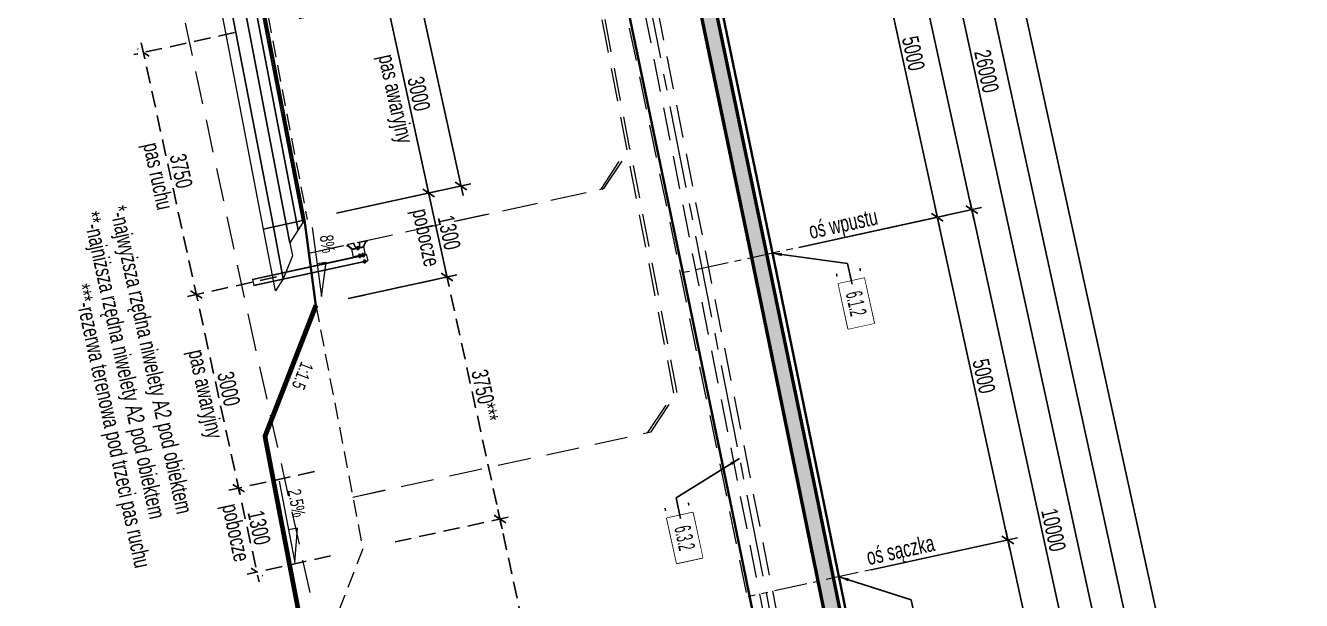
# Model space of a CAD drawing. Header units: metres. Extents: x 8416582 to 8417409, y 5771873 to 5772737.
# Drawn here: x 8416822.22 to 8416841.53, y 5772238.62 to 5772247.33 of the extents above; entities that cross this region are included whole.
import ezdxf
from ezdxf.enums import TextEntityAlignment as Align

# ---------------------------------------------------------------- set-up
doc = ezdxf.new("R2010")
doc.units = ezdxf.units.M
doc.set_wipeout_variables(frame=1)
doc.header["$PDSIZE"] = 0.05
for name, pattern in [('CENTER', [2, 1.25, -0.25, 0.25, -0.25]), ('DASHED', [0.75, 0.5, -0.25]), ('HIDDEN', [0.375, 0.25, -0.125])]:
    doc.linetypes.add(name, pattern=pattern)
for name, color, linetype in [('00RysOpi-T', 2, 'Continuous'), ('AII_M_opisy do legendy', 2, 'Continuous'), ('AII_opis', 1, 'Continuous')]:
    doc.layers.add(name, color=color, linetype=linetype)
for name, color, linetype, lineweight in [('AII_D_przekrój_wyposażenie', 8, 'Continuous', 5), ('AII_M_konstrukcja 0.35', 2, 'Continuous', 35), ('AII_M_konstrukcja 0.50', 3, 'Continuous', 50), ('AII_M_kreskowanie', 8, 'Continuous', 0), ('AII_M_linie przerywane', 9, 'DASHED', 18), ('AII_M_nawierzchnia', 9, 'Continuous', 18), ('AII_M_niweleta', 2, 'Continuous', 35), ('AII_M_odwodnienie', 8, 'Continuous', 9), ('AII_M_opisy', 1, 'Continuous', 25), ('AII_M_opisy spadki', 9, 'Continuous', 18), ('AII_M_opisy wymiary', 1, 'Continuous', 25), ('AII_M_skrajnia', 9, 'DASHED', 18), ('AII_M_teren istniejacy', 94, 'DASHED', 18), ('AII_M_teren projektowany', 4, 'Continuous', 70)]:
    doc.layers.add(name, color=color, linetype=linetype, lineweight=lineweight)
doc.layers.add('AII_M_pomoc', color=30, linetype='Continuous', plot=False)
doc.styles.add('AII_norm.', font='CDMSIMPL.shx', dxfattribs={"width": 0.7, "bigfont": 'CDMBIGPL.shx'})
doc.styles.add('CDMSTYLE', font='CDMSIMPL.shx', dxfattribs={"width": 0.7, "bigfont": 'CDMBIGPL.shx'})
doc.dimstyles.new('CDM-ME100MM', dxfattribs={"dimscale": 0.1, "dimtxt": 2.5, "dimasz": 1.5, "dimexe": 1.5, "dimexo": 5, "dimgap": 0.5, "dimtad": 1, "dimdec": 0, "dimlfac": 1000, "dimrnd": 1, "dimzin": 9, "dimtxsty": 'CDMSTYLE', "dimblk": 'OBLIQUE', "dimcen": 2.5, "dimdle": 1.5, "dimclrd": 9, "dimclre": 9, "dimclrt": 1, "dimadec": 1, "dimazin": 2, "dimtfac": 1, "dimtdec": 0, "dimtix": 1, "dimtmove": 2, "dimatfit": 3, "dimfxl": 1, "dimtvp": 1, "dimtolj": 1, "dimtzin": 0, "dimlwd": 25, "dimlwe": 25, "dimarcsym": 0})
doc.dimstyles.new('CDM-ME100MM$7', dxfattribs={"dimscale": 0.1, "dimtxt": 2.5, "dimasz": 1.5, "dimexe": 1.5, "dimexo": 5, "dimgap": 0.5, "dimtad": 1, "dimdec": 0, "dimlfac": 1000, "dimrnd": 1, "dimzin": 9, "dimtxsty": 'CDMSTYLE', "dimblk": 'OBLIQUE', "dimcen": 2.5, "dimdle": 1.5, "dimclrd": 9, "dimclre": 9, "dimclrt": 1, "dimadec": 1, "dimazin": 2, "dimtfac": 1, "dimtdec": 0, "dimtix": 1, "dimtmove": 2, "dimatfit": 3, "dimfxl": 1, "dimtvp": 1, "dimtolj": 1, "dimtzin": 0, "dimlwd": 25, "dimlwe": 25, "dimarcsym": 0})

# ---------------------------------------------------------------- blocks, each defined once
blk = doc.blocks.new('_OBLIQUE')
at = {"color": 0, "linetype": 'ByBlock'}
blk.add_line((-0.5, -0.5), (0.5, 0.5), dxfattribs=at)
blk = doc.blocks.new('*D28')
at = {"layer": 'AII_M_opisy wymiary', "color": 9, "lineweight": 25, "transparency": 16777216}
for p, q in [((8416826.36, 5772247.434), (8416827.827, 5772247.755)), ((8416827.649, 5772247.869), (8416828.353, 5772244.645)), ((8416826.927, 5772244.487), (8416828.467, 5772244.824))]:
    blk.add_line(p, q, dxfattribs=at)
at = {"layer": 'Defpoints', "color": 0, "lineweight": 25, "transparency": 16777216}
for p in [(8416825.872, 5772247.328), (8416828.321, 5772244.792), (8416826.439, 5772244.38)]:
    blk.add_point(p, dxfattribs=at)
at = {"layer": 'AII_M_opisy wymiary', "color": 9, "lineweight": 25, "transparency": 16777216, "xscale": 0.15, "yscale": 0.15, "zscale": 0.15}
for p, rotation in [((8416827.681, 5772247.723), 102.320078944778), ((8416828.321, 5772244.792), 282.320078944778)]:
    blk.add_blockref('_OBLIQUE', p, dxfattribs=dict(at, rotation=rotation))
at = {"layer": 'AII_M_opisy wymiary', "color": 1, "transparency": 16777216, "char_height": 0.25, "attachment_point": 5, "rotation": 282.3201, "style": 'CDMSTYLE'}
for s, insert in [('\\A1;pas awaryjny', (8416827.789, 5772246.211)), ('\\A1;3000', (8416828.172, 5772246.294))]:
    blk.add_mtext(s, dxfattribs=dict(at, insert=insert))
blk = doc.blocks.new('*D29')
at = {"layer": 'AII_M_opisy wymiary', "color": 9, "lineweight": 25, "transparency": 16777216}
for p, q in [((8416826.927, 5772244.487), (8416828.467, 5772244.824)), ((8416828.289, 5772244.938), (8416828.63, 5772243.375)), ((8416827.103, 5772243.195), (8416828.745, 5772243.553))]:
    blk.add_line(p, q, dxfattribs=at)
at = {"layer": 'Defpoints', "color": 0, "lineweight": 25, "transparency": 16777216}
for p in [(8416826.439, 5772244.38), (8416828.598, 5772243.521), (8416826.615, 5772243.088)]:
    blk.add_point(p, dxfattribs=at)
at = {"layer": 'AII_M_opisy wymiary', "color": 9, "lineweight": 25, "transparency": 16777216, "xscale": 0.15, "yscale": 0.15, "zscale": 0.15}
for p, rotation in [((8416828.321, 5772244.792), 102.320078944778), ((8416828.598, 5772243.521), 282.320078944778)]:
    blk.add_blockref('_OBLIQUE', p, dxfattribs=dict(at, rotation=rotation))
at = {"layer": 'AII_M_opisy wymiary', "color": 1, "transparency": 16777216, "char_height": 0.25, "attachment_point": 5, "rotation": 282.3201, "style": 'CDMSTYLE'}
for s, insert in [('\\A1;pobocze', (8416828.248, 5772244.11)), ('\\A1;1300', (8416828.63, 5772244.194))]:
    blk.add_mtext(s, dxfattribs=dict(at, insert=insert))
blk = doc.blocks.new('*D30')
at = {"layer": 'AII_M_opisy wymiary', "color": 9, "lineweight": 25, "transparency": 16777216}
for p, q in [((8416826.537, 5772255.303), (8416828.841, 5772244.752)), ((8416824.943, 5772254.801), (8416826.715, 5772255.188)), ((8416826.927, 5772244.487), (8416828.956, 5772244.93))]:
    blk.add_line(p, q, dxfattribs=at)
at = {"layer": 'Defpoints', "color": 0, "lineweight": 25, "transparency": 16777216}
for p in [(8416824.455, 5772254.695), (8416828.809, 5772244.898), (8416826.439, 5772244.38)]:
    blk.add_point(p, dxfattribs=at)
at = {"layer": 'AII_M_opisy wymiary', "color": 9, "lineweight": 25, "transparency": 16777216, "xscale": 0.15, "yscale": 0.15, "zscale": 0.15}
for p, rotation in [((8416826.569, 5772255.156), 102.320078944778), ((8416828.809, 5772244.898), 282.320078944778)]:
    blk.add_blockref('_OBLIQUE', p, dxfattribs=dict(at, rotation=rotation))
at = {"layer": 'AII_M_opisy wymiary', "color": 1, "transparency": 16777216, "insert": (8416827.86, 5772250.065), "char_height": 0.25, "attachment_point": 5, "rotation": 282.3201, "style": 'CDMSTYLE'}
blk.add_mtext('\\A1;10500', dxfattribs=at)
blk = doc.blocks.new('*D58')
at = {"layer": 'AII_M_opisy wymiary', "color": 253, "linetype": 'HIDDEN', "lineweight": 25, "transparency": 16777216}
for p, q in [((8416825.383, 5772247.221), (8416823.857, 5772246.887)), ((8416823.971, 5772247.066), (8416824.836, 5772243.109)), ((8416826.016, 5772243.521), (8416824.657, 5772243.224))]:
    blk.add_line(p, q, dxfattribs=at)
at = {"layer": 'Defpoints', "color": 0, "linetype": 'HIDDEN', "lineweight": 25, "transparency": 16777216}
for p in [(8416825.872, 5772247.327), (8416826.505, 5772243.628), (8416824.804, 5772243.256)]:
    blk.add_point(p, dxfattribs=at)
at = {"layer": 'AII_M_opisy wymiary', "color": 253, "linetype": 'HIDDEN', "lineweight": 25, "transparency": 16777216, "xscale": 0.15, "yscale": 0.15, "zscale": 0.15}
for p, rotation in [((8416824.003, 5772246.919), 102.3200788291283), ((8416824.804, 5772243.256), 282.3200788291284)]:
    blk.add_blockref('_OBLIQUE', p, dxfattribs=dict(at, rotation=rotation))
at = {"layer": 'AII_M_opisy wymiary', "color": 253, "linetype": 'HIDDEN', "transparency": 16777216, "char_height": 0.25, "attachment_point": 5, "rotation": 282.3201, "style": 'CDMSTYLE'}
for s, insert in [('\\A1;pas ruchu', (8416824.192, 5772245.041)), ('\\A1;3750', (8416824.574, 5772245.125))]:
    blk.add_mtext(s, dxfattribs=dict(at, insert=insert))
blk = doc.blocks.new('*D59')
at = {"layer": 'AII_M_opisy wymiary', "color": 253, "linetype": 'HIDDEN', "lineweight": 25, "transparency": 16777216}
for p, q in [((8416826.016, 5772243.521), (8416824.657, 5772243.224)), ((8416824.772, 5772243.403), (8416825.476, 5772240.178)), ((8416826.592, 5772240.576), (8416825.297, 5772240.293))]:
    blk.add_line(p, q, dxfattribs=at)
at = {"layer": 'Defpoints', "color": 0, "linetype": 'HIDDEN', "lineweight": 25, "transparency": 16777216}
for p in [(8416826.505, 5772243.628), (8416827.08, 5772240.682), (8416825.444, 5772240.325)]:
    blk.add_point(p, dxfattribs=at)
at = {"layer": 'AII_M_opisy wymiary', "color": 253, "linetype": 'HIDDEN', "lineweight": 25, "transparency": 16777216, "xscale": 0.15, "yscale": 0.15, "zscale": 0.15}
for p, rotation in [((8416824.804, 5772243.256), 102.3200788291283), ((8416825.444, 5772240.325), 282.3200788291284)]:
    blk.add_blockref('_OBLIQUE', p, dxfattribs=dict(at, rotation=rotation))
at = {"layer": 'AII_M_opisy wymiary', "color": 253, "linetype": 'HIDDEN', "transparency": 16777216, "char_height": 0.25, "attachment_point": 5, "rotation": 282.3201, "style": 'CDMSTYLE'}
for s, insert in [('\\A1;pas awaryjny', (8416824.912, 5772241.744)), ('\\A1;3000', (8416825.295, 5772241.828))]:
    blk.add_mtext(s, dxfattribs=dict(at, insert=insert))
blk = doc.blocks.new('*D60')
at = {"layer": 'AII_M_opisy wymiary', "color": 253, "linetype": 'HIDDEN', "lineweight": 25, "transparency": 16777216}
for p, q in [((8416826.592, 5772240.576), (8416825.297, 5772240.293)), ((8416825.412, 5772240.471), (8416825.753, 5772238.908)), ((8416826.835, 5772239.298), (8416825.575, 5772239.023))]:
    blk.add_line(p, q, dxfattribs=at)
at = {"layer": 'Defpoints', "color": 0, "linetype": 'HIDDEN', "lineweight": 25, "transparency": 16777216}
for p in [(8416827.08, 5772240.682), (8416827.323, 5772239.405), (8416825.721, 5772239.055)]:
    blk.add_point(p, dxfattribs=at)
at = {"layer": 'AII_M_opisy wymiary', "color": 253, "linetype": 'HIDDEN', "lineweight": 25, "transparency": 16777216, "xscale": 0.15, "yscale": 0.15, "zscale": 0.15}
for p, rotation in [((8416825.444, 5772240.325), 102.3200788291283), ((8416825.721, 5772239.055), 282.3200788291284)]:
    blk.add_blockref('_OBLIQUE', p, dxfattribs=dict(at, rotation=rotation))
at = {"layer": 'AII_M_opisy wymiary', "color": 253, "linetype": 'HIDDEN', "transparency": 16777216, "char_height": 0.25, "attachment_point": 5, "rotation": 282.3201, "style": 'CDMSTYLE'}
for s, insert in [('\\A1;pobocze', (8416825.371, 5772239.644)), ('\\A1;1300', (8416825.753, 5772239.727))]:
    blk.add_mtext(s, dxfattribs=dict(at, insert=insert))
blk = doc.blocks.new('*D61')
at = {"layer": 'AII_M_opisy wymiary', "color": 253, "linetype": 'HIDDEN', "lineweight": 25, "transparency": 16777216}
for p, q in [((8416829.43, 5772239.711), (8416828.566, 5772243.668)), ((8416827.103, 5772243.195), (8416828.745, 5772243.553)), ((8416827.812, 5772239.511), (8416829.545, 5772239.89))]:
    blk.add_line(p, q, dxfattribs=at)
at = {"layer": 'Defpoints', "color": 0, "linetype": 'HIDDEN', "lineweight": 25, "transparency": 16777216}
for p in [(8416828.598, 5772243.521), (8416826.615, 5772243.088), (8416827.323, 5772239.405)]:
    blk.add_point(p, dxfattribs=at)
at = {"layer": 'AII_M_opisy wymiary', "color": 253, "linetype": 'HIDDEN', "lineweight": 25, "transparency": 16777216, "xscale": 0.15, "yscale": 0.15, "zscale": 0.15}
for p, rotation in [((8416828.598, 5772243.521), 102.320078944778), ((8416829.398, 5772239.858), 282.320078944778)]:
    blk.add_blockref('_OBLIQUE', p, dxfattribs=dict(at, rotation=rotation))
at = {"layer": 'AII_M_opisy wymiary', "color": 253, "linetype": 'HIDDEN', "transparency": 16777216, "insert": (8416829.169, 5772241.727), "char_height": 0.25, "attachment_point": 5, "rotation": 282.3201, "style": 'CDMSTYLE'}
blk.add_mtext('\\A1;3750***', dxfattribs=at)
blk = doc.blocks.new('OpiNum01')
at = {"layer": 'AII_M_opisy do legendy', "color": 0, "linetype": 'Continuous'}
blk.add_lwpolyline([(-3.5, -2), (3.5, -2), (3.5, 2), (-3.5, 2)], close=True, dxfattribs=at)
at = {"color": 9, "linetype": 'Continuous', "lineweight": 25, "style": 'CDMSTYLE', "width": 0.7, "flags": 1}
for tag, p in [('NAZWAPOL', (-4.1, -6.8)), ('NAZWAANG', (-4.1, -10.48)), ('SPECYF', (-4.1, -14.15)), ('ID', (-4.1, -17.82)), ('BAZA', (-4.1, -21.5)), ('RYSUNEK', (-4.1, -25.17))]:
    blk.add_attdef(tag, p, '', height=2, dxfattribs=at)
at = {"layer": 'AII_M_opisy do legendy', "linetype": 'Continuous', "lineweight": -2, "style": 'CDMSTYLE', "width": 0.5}
blk.add_attdef('NR', text='', height=2.5, dxfattribs=at).set_placement((0, 0), align=Align.MIDDLE)
at = {"color": 0, "linetype": 'Continuous'}
blk.add_wipeout([(-3.5, -2), (3.5, -2), (3.5, 2), (-3.5, 2)], dxfattribs=at).dxf.layer = 'AII_M_opisy do legendy'
blk = doc.blocks.new('OpiTxt01')
at = {"color": 0, "linetype": 'Continuous', "lineweight": 20, "style": 'CDMSTYLE', "width": 0.7}
blk.add_attdef('TEKST_GORNY', (1, 0.89), '', height=2, dxfattribs=at)
at = {"color": 0, "linetype": 'Continuous', "lineweight": -2, "style": 'CDMSTYLE', "width": 0.7}
blk.add_attdef('TEKST_DOLNY', (1.05, -2.73), '', height=2, dxfattribs=at)
blk = doc.blocks.new('*U24')
at = {"layer": 'AII_D_przekrój_wyposażenie'}
for p, q in [((-0.152, 0.789), (-0.152, 0.825)), ((-0.14, 0.815), (-0.152, 0.815)), ((-0.14, 0.799), (-0.152, 0.799)), ((-0.144, 0.839), (-0.14, 0.837)), ((-0.144, 0.775), (-0.14, 0.777)), ((-0.142, 0.815), (-0.142, 0.799)), ((-0.14, -0.908), (-0.14, 0.857)), ((-0.04, 0.857), (-0.14, 0.857)), ((-0.04, 0.857), (-0.14, 0.857)), ((-0.14, 0.819), (-0.14, 0.795)), ((-0.124, 0.819), (-0.14, 0.819)), ((-0.124, 0.813), (-0.14, 0.813)), ((-0.124, 0.801), (-0.14, 0.801)), ((-0.124, 0.795), (-0.14, 0.795)), ((-0.134, -0.908), (-0.134, 0.857)), ((-0.124, 0.819), (-0.124, 0.795)), ((-0.118, 0.815), (-0.124, 0.815)), ((-0.118, 0.799), (-0.124, 0.799)), ((-0.118, 0.815), (-0.118, 0.799)), ((-0.072, 0.813), (-0.072, 0.801)), ((-0.072, 0.813), (-0.018, 0.813)), ((-0.072, 0.801), (-0.018, 0.801)), ((-0.064, 0.819), (-0.064, 0.795)), ((-0.046, 0.819), (-0.064, 0.819)), ((-0.046, 0.813), (-0.064, 0.813)), ((-0.046, 0.801), (-0.064, 0.801)), ((-0.046, 0.795), (-0.064, 0.795)), ((-0.046, -0.908), (-0.046, 0.857)), ((-0.046, 0.819), (-0.046, 0.795)), ((-0.024, 0.813), (-0.042, 0.813)), ((-0.024, 0.801), (-0.042, 0.801)), ((-0.04, -0.908), (-0.04, 0.857)), ((-0.04, 0.841), (-0.04, 0.661)), ((0.08, 0.841), (-0.04, 0.841)), ((-0.036, 0.841), (-0.036, 0.661)), ((-0.036, 0.819), (-0.036, 0.795)), ((-0.018, 0.819), (-0.036, 0.819)), ((-0.018, 0.795), (-0.036, 0.795)), ((-0.018, 0.819), (-0.018, 0.795)), ((-0.018, 0.813), (-0.018, 0.801)), ((0.076, 0.661), (0.076, 0.841)), ((0.08, 0.661), (0.08, 0.841)), ((0.08, 0.663), (0.08, 0.841)), ((0.084, 0.847), (0.154, 0.899)), ((0.086, 0.843), (0.16, 0.899)), ((0.086, 0.663), (0.086, 0.841)), ((0.086, 0.783), (0.16, 0.799)), ((0.086, 0.751), (0.086, 0.783)), ((0.088, 0.779), (0.164, 0.797)), ((0.088, 0.751), (0.088, 0.779)), ((0.092, 0.773), (0.088, 0.773)), ((0.092, 0.769), (0.092, 0.773)), ((0.142, 0.905), (0.144, 0.907)), ((0.16, 0.897), (0.142, 0.905)), ((0.164, 0.899), (0.144, 0.907)), ((0.16, 0.799), (0.16, 0.897)), ((0.164, 0.797), (0.164, 0.899)), ((-0.072, 0.757), (-0.018, 0.757)), ((-0.072, 0.757), (-0.072, 0.745)), ((-0.072, 0.745), (-0.018, 0.745)), ((-0.064, 0.765), (-0.064, 0.739)), ((-0.046, 0.765), (-0.064, 0.765)), ((-0.046, 0.757), (-0.064, 0.757)), ((-0.046, 0.745), (-0.064, 0.745)), ((-0.046, 0.739), (-0.064, 0.739)), ((-0.046, 0.765), (-0.046, 0.739)), ((-0.024, 0.757), (-0.042, 0.757)), ((-0.024, 0.745), (-0.042, 0.745)), ((-0.04, 0.661), (0.08, 0.661)), ((-0.036, 0.765), (-0.036, 0.739)), ((-0.018, 0.765), (-0.036, 0.765)), ((-0.018, 0.739), (-0.036, 0.739)), ((-0.018, 0.765), (-0.018, 0.739)), ((-0.018, 0.757), (-0.018, 0.745)), ((0.052, 0.759), (0.058, 0.759)), ((0.052, 0.759), (0.052, 0.743)), ((0.052, 0.743), (0.058, 0.743)), ((0.074, 0.765), (0.058, 0.765)), ((0.058, 0.739), (0.058, 0.765)), ((0.074, 0.757), (0.058, 0.757)), ((0.074, 0.745), (0.058, 0.745)), ((0.074, 0.739), (0.058, 0.739)), ((0.074, 0.765), (0.074, 0.739)), ((0.074, 0.759), (0.092, 0.759)), ((0.074, 0.743), (0.092, 0.743)), ((0.084, 0.657), (0.154, 0.603)), ((0.086, 0.751), (0.086, 0.721)), ((0.086, 0.721), (0.16, 0.705)), ((0.086, 0.661), (0.16, 0.605)), ((0.088, 0.751), (0.088, 0.723)), ((0.092, 0.731), (0.088, 0.731)), ((0.088, 0.723), (0.164, 0.707)), ((0.092, 0.735), (0.092, 0.769)), ((0.092, 0.735), (0.092, 0.731)), ((0.16, 0.607), (0.142, 0.599)), ((0.144, 0.597), (0.142, 0.599)), ((0.164, 0.603), (0.144, 0.597)), ((0.16, 0.705), (0.16, 0.607)), ((0.164, 0.707), (0.164, 0.603)), ((-0.04, -0.908), (-0.14, -0.908))]:
    blk.add_line(p, q, dxfattribs=at)
at = {"layer": 'AII_D_przekrój_wyposażenie', "extrusion": (0, 0, -1), "flags": 128}
for points in [[(0.152, 0.825), (0.156, 0.823), (0.158, 0.821), (0.16, 0.817), (0.162, 0.815), (0.164, 0.811), (0.164, 0.807), (0.164, 0.803), (0.162, 0.799), (0.16, 0.797), (0.158, 0.793), (0.156, 0.791), (0.152, 0.789)], [(0.144, 0.839), (0.148, 0.829), (0.152, 0.819), (0.152, 0.807), (0.152, 0.795), (0.148, 0.785), (0.144, 0.775)], [(0.14, 0.837), (0.144, 0.827), (0.146, 0.817), (0.148, 0.807), (0.146, 0.797), (0.144, 0.787), (0.14, 0.777)], [(-0.084, 0.847), (-0.082, 0.847), (-0.082, 0.845), (-0.08, 0.843), (-0.08, 0.841), (-0.08, 0.841)], [(-0.086, 0.843), (-0.086, 0.843), (-0.086, 0.843), (-0.086, 0.841), (-0.086, 0.841), (-0.086, 0.841)], [(-0.08, 0.663), (-0.08, 0.661), (-0.082, 0.659), (-0.082, 0.659), (-0.084, 0.657)], [(-0.086, 0.663), (-0.086, 0.663), (-0.086, 0.661), (-0.086, 0.661), (-0.086, 0.661)], [(-0.092, 0.735), (-0.094, 0.737), (-0.098, 0.739), (-0.1, 0.741), (-0.102, 0.745), (-0.102, 0.749), (-0.102, 0.751), (-0.102, 0.755), (-0.102, 0.759), (-0.1, 0.763), (-0.098, 0.765), (-0.094, 0.767), (-0.092, 0.769)]]:
    blk.add_lwpolyline(points, dxfattribs=at)
blk = doc.blocks.new('*D157')
at = {"layer": 'AII_M_opisy wymiary', "color": 9, "lineweight": 25, "transparency": 16777216}
for p, q in [((8416831.145, 5772258.715), (8416833.963, 5772259.33)), ((8416833.785, 5772259.445), (8416839.397, 5772233.751)), ((8416836.478, 5772233.267), (8416839.511, 5772233.929))]:
    blk.add_line(p, q, dxfattribs=at)
at = {"layer": 'Defpoints', "color": 0, "lineweight": 25, "transparency": 16777216}
for p in [(8416830.657, 5772258.608), (8416839.365, 5772233.897), (8416835.989, 5772233.16)]:
    blk.add_point(p, dxfattribs=at)
at = {"layer": 'AII_M_opisy wymiary', "color": 9, "lineweight": 25, "transparency": 16777216, "xscale": 0.15, "yscale": 0.15, "zscale": 0.15}
for p, rotation in [((8416833.817, 5772259.298), 102.3200789319986), ((8416839.365, 5772233.897), 282.3200789319986)]:
    blk.add_blockref('_OBLIQUE', p, dxfattribs=dict(at, rotation=rotation))
at = {"layer": 'AII_M_opisy wymiary', "color": 1, "transparency": 16777216, "insert": (8416836.762, 5772246.635), "char_height": 0.25, "attachment_point": 5, "rotation": 282.3201, "style": 'CDMSTYLE'}
blk.add_mtext('\\A1;26000', dxfattribs=at)
blk = doc.blocks.new('*D158')
at = {"layer": 'AII_M_opisy wymiary', "color": 9, "lineweight": 25, "transparency": 16777216}
for p, q in [((8416828.503, 5772285.825), (8416840.046, 5772232.971)), ((8416824.954, 5772284.897), (8416828.682, 5772285.711)), ((8416836.3, 5772232.306), (8416840.161, 5772233.15))]:
    blk.add_line(p, q, dxfattribs=at)
at = {"layer": 'Defpoints', "color": 0, "lineweight": 25, "transparency": 16777216}
for p in [(8416824.466, 5772284.79), (8416840.014, 5772233.118), (8416835.811, 5772232.2)]:
    blk.add_point(p, dxfattribs=at)
at = {"layer": 'AII_M_opisy wymiary', "color": 9, "lineweight": 25, "transparency": 16777216, "xscale": 0.15, "yscale": 0.15, "zscale": 0.15}
for p, rotation in [((8416828.535, 5772285.679), 102.3200789319986), ((8416840.014, 5772233.118), 282.3200789319986)]:
    blk.add_blockref('_OBLIQUE', p, dxfattribs=dict(at, rotation=rotation))
at = {"layer": 'AII_M_opisy wymiary', "color": 1, "transparency": 16777216, "insert": (8416834.446, 5772259.436), "char_height": 0.25, "attachment_point": 5, "rotation": 282.3201, "style": 'CDMSTYLE'}
blk.add_mtext('\\A1;Lc=53800', dxfattribs=at)
blk = doc.blocks.new('*D163')
at = {"layer": 'AII_M_opisy wymiary', "color": 9, "lineweight": 25, "transparency": 16777216}
for p, q in [((8416841.413, 5772228.92), (8416828.056, 5772290.078)), ((8416823.988, 5772289.036), (8416828.234, 5772289.963)), ((8416837.121, 5772228.136), (8416841.528, 5772229.098))]:
    blk.add_line(p, q, dxfattribs=at)
at = {"layer": 'Defpoints', "color": 0, "lineweight": 25, "transparency": 16777216}
for p in [(8416828.088, 5772289.931), (8416823.5, 5772288.929), (8416836.633, 5772228.029)]:
    blk.add_point(p, dxfattribs=at)
at = {"layer": 'AII_M_opisy wymiary', "color": 9, "lineweight": 25, "transparency": 16777216, "xscale": 0.15, "yscale": 0.15, "zscale": 0.15}
for p, rotation in [((8416828.088, 5772289.931), 102.3200789319986), ((8416841.381, 5772229.066), 282.3200789319986)]:
    blk.add_blockref('_OBLIQUE', p, dxfattribs=dict(at, rotation=rotation))
at = {"layer": 'AII_M_opisy wymiary', "color": 1, "transparency": 16777216, "insert": (8416834.905, 5772259.536), "char_height": 0.25, "attachment_point": 5, "rotation": 282.3201, "style": 'CDMSTYLE'}
blk.add_mtext('\\A1;62300', dxfattribs=at)
blk = doc.blocks.new('*D167')
at = {"layer": 'AII_M_opisy wymiary', "color": 253, "linetype": 'HIDDEN', "lineweight": 25, "transparency": 16777216}
for p, q in [((8416829.366, 5772240.004), (8416831.041, 5772232.335)), ((8416827.812, 5772239.511), (8416829.545, 5772239.89)), ((8416828.371, 5772231.906), (8416831.156, 5772232.514))]:
    blk.add_line(p, q, dxfattribs=at)
at = {"layer": 'Defpoints', "color": 0, "linetype": 'HIDDEN', "lineweight": 25, "transparency": 16777216}
for p in [(8416827.323, 5772239.405), (8416831.009, 5772232.482), (8416827.883, 5772231.799)]:
    blk.add_point(p, dxfattribs=at)
at = {"layer": 'AII_M_opisy wymiary', "color": 253, "linetype": 'HIDDEN', "lineweight": 25, "transparency": 16777216, "xscale": 0.15, "yscale": 0.15, "zscale": 0.15}
for p, rotation in [((8416829.398, 5772239.858), 102.3200789319986), ((8416831.009, 5772232.482), 282.3200789319986)]:
    blk.add_blockref('_OBLIQUE', p, dxfattribs=dict(at, rotation=rotation))
at = {"layer": 'AII_M_opisy wymiary', "color": 253, "linetype": 'HIDDEN', "transparency": 16777216, "insert": (8416830.375, 5772236.207), "char_height": 0.25, "attachment_point": 5, "rotation": 282.3201, "style": 'CDMSTYLE'}
blk.add_mtext('\\A1;7550', dxfattribs=at)
blk = doc.blocks.new('*D338')
at = {"layer": 'AII_M_opisy wymiary', "color": 9, "lineweight": 25, "transparency": 16777216}
for p, q in [((8416832.162, 5772252.795), (8416834.765, 5772253.364)), ((8416834.586, 5772253.478), (8416836.571, 5772244.393)), ((8416834.01, 5772243.987), (8416836.685, 5772244.571))]:
    blk.add_line(p, q, dxfattribs=at)
at = {"layer": 'Defpoints', "color": 0, "lineweight": 25, "transparency": 16777216}
for p in [(8416831.673, 5772252.688, 0), (8416836.539, 5772244.539), (8416833.522, 5772243.88, 0)]:
    blk.add_point(p, dxfattribs=at)
at = {"layer": 'AII_M_opisy wymiary', "color": 9, "lineweight": 25, "transparency": 16777216, "xscale": 0.15, "yscale": 0.15, "zscale": 0.15}
for p, rotation in [((8416834.618, 5772253.332), 102.3200789319986), ((8416836.539, 5772244.539), 282.3200789319986)]:
    blk.add_blockref('_OBLIQUE', p, dxfattribs=dict(at, rotation=rotation))
at = {"layer": 'AII_M_opisy wymiary', "color": 1, "transparency": 16777216, "insert": (8416835.749, 5772248.973), "char_height": 0.25, "attachment_point": 5, "rotation": 282.3201, "style": 'CDMSTYLE'}
blk.add_mtext('\\A1;9000', dxfattribs=at)
blk = doc.blocks.new('*D344')
at = {"layer": 'AII_M_opisy wymiary', "color": 9, "lineweight": 25, "transparency": 16777216}
for p, q in [((8416834.919, 5772249.457), (8416836.049, 5772244.279)), ((8416832.9, 5772248.862), (8416835.097, 5772249.342)), ((8416833.923, 5772243.968), (8416836.164, 5772244.457))]:
    blk.add_line(p, q, dxfattribs=at)
at = {"layer": 'Defpoints', "color": 0, "lineweight": 25, "transparency": 16777216}
for p in [(8416832.412, 5772248.756), (8416836.017, 5772244.425), (8416833.434, 5772243.861, 0)]:
    blk.add_point(p, dxfattribs=at)
at = {"layer": 'AII_M_opisy wymiary', "color": 9, "lineweight": 25, "transparency": 16777216, "xscale": 0.15, "yscale": 0.15, "zscale": 0.15}
for p, rotation in [((8416834.951, 5772249.31), 102.3200789319986), ((8416836.017, 5772244.425), 282.3200789319986)]:
    blk.add_blockref('_OBLIQUE', p, dxfattribs=dict(at, rotation=rotation))
at = {"layer": 'AII_M_opisy wymiary', "color": 1, "transparency": 16777216, "insert": (8416835.655, 5772246.905), "char_height": 0.25, "attachment_point": 5, "rotation": 282.3201, "style": 'CDMSTYLE'}
blk.add_mtext('\\A1;5000', dxfattribs=at)
blk = doc.blocks.new('*D345')
at = {"layer": 'AII_M_opisy wymiary', "color": 9, "lineweight": 25, "transparency": 16777216}
for p, q in [((8416833.923, 5772243.968), (8416836.164, 5772244.457)), ((8416835.985, 5772244.572), (8416837.116, 5772239.394)), ((8416835.018, 5772239.089), (8416837.231, 5772239.572))]:
    blk.add_line(p, q, dxfattribs=at)
at = {"layer": 'Defpoints', "color": 0, "lineweight": 25, "transparency": 16777216}
for p in [(8416833.434, 5772243.861, 0), (8416837.084, 5772239.54), (8416834.529, 5772238.982)]:
    blk.add_point(p, dxfattribs=at)
at = {"layer": 'AII_M_opisy wymiary', "color": 9, "lineweight": 25, "transparency": 16777216, "xscale": 0.15, "yscale": 0.15, "zscale": 0.15}
for p, rotation in [((8416836.017, 5772244.425), 102.3200789319986), ((8416837.084, 5772239.54), 282.3200789319986)]:
    blk.add_blockref('_OBLIQUE', p, dxfattribs=dict(at, rotation=rotation))
at = {"layer": 'AII_M_opisy wymiary', "color": 1, "transparency": 16777216, "insert": (8416836.722, 5772242.02), "char_height": 0.25, "attachment_point": 5, "rotation": 282.3201, "style": 'CDMSTYLE'}
blk.add_mtext('\\A1;5000', dxfattribs=at)
blk = doc.blocks.new('*D346')
at = {"layer": 'AII_M_opisy wymiary', "color": 9, "lineweight": 25, "transparency": 16777216}
for p, q in [((8416837.052, 5772239.687), (8416838.183, 5772234.509)), ((8416835.018, 5772239.089), (8416837.231, 5772239.572)), ((8416836.013, 5772234.189), (8416838.298, 5772234.688))]:
    blk.add_line(p, q, dxfattribs=at)
at = {"layer": 'Defpoints', "color": 0, "lineweight": 25, "transparency": 16777216}
for p in [(8416834.529, 5772238.982), (8416838.151, 5772234.656), (8416835.524, 5772234.082)]:
    blk.add_point(p, dxfattribs=at)
at = {"layer": 'AII_M_opisy wymiary', "color": 9, "lineweight": 25, "transparency": 16777216, "xscale": 0.15, "yscale": 0.15, "zscale": 0.15}
for p, rotation in [((8416837.084, 5772239.54), 102.3200789319986), ((8416838.151, 5772234.656), 282.3200789319986)]:
    blk.add_blockref('_OBLIQUE', p, dxfattribs=dict(at, rotation=rotation))
at = {"layer": 'AII_M_opisy wymiary', "color": 1, "transparency": 16777216, "insert": (8416837.789, 5772237.135), "char_height": 0.25, "attachment_point": 5, "rotation": 282.3201, "style": 'CDMSTYLE'}
blk.add_mtext('\\A1;5000', dxfattribs=at)
blk = doc.blocks.new('*D348')
at = {"layer": 'AII_M_opisy wymiary', "color": 9, "lineweight": 25, "transparency": 16777216}
for p, q in [((8416836.507, 5772244.686), (8416838.704, 5772234.623)), ((8416834.01, 5772243.987), (8416836.685, 5772244.571)), ((8416836.013, 5772234.189), (8416838.819, 5772234.801))]:
    blk.add_line(p, q, dxfattribs=at)
at = {"layer": 'Defpoints', "color": 0, "lineweight": 25, "transparency": 16777216}
for p in [(8416833.522, 5772243.88, 0), (8416838.672, 5772234.769), (8416835.524, 5772234.082)]:
    blk.add_point(p, dxfattribs=at)
at = {"layer": 'AII_M_opisy wymiary', "color": 9, "lineweight": 25, "transparency": 16777216, "xscale": 0.15, "yscale": 0.15, "zscale": 0.15}
for p, rotation in [((8416836.539, 5772244.539), 102.3200789319986), ((8416838.672, 5772234.769), 282.3200789319986)]:
    blk.add_blockref('_OBLIQUE', p, dxfattribs=dict(at, rotation=rotation))
at = {"layer": 'AII_M_opisy wymiary', "color": 1, "lineweight": 25, "transparency": 16777216, "insert": (8416837.776, 5772239.692), "char_height": 0.25, "attachment_point": 5, "rotation": 282.3201, "style": 'CDMSTYLE'}
blk.add_mtext('\\A1;10000', dxfattribs=at)

msp = doc.modelspace()

# ---------------------------------------------------------------- linework, layer by layer
at = {"layer": 'AII_M_nawierzchnia', "color": 9, "flags": 128}
for points in [[(8416825.8232, 5772244.246), (8416825.2566, 5772247.1918), (8416823.7448, 5772255.0514), (8416823.8913, 5772255.0834), (8416825.4032, 5772247.2239), (8416825.9698, 5772244.278), (8416825.8232, 5772244.246)], [(8416825.9698, 5772244.278), (8416825.4032, 5772247.2239), (8416823.8913, 5772255.0834), (8416824.0867, 5772255.1261), (8416825.5986, 5772247.2665), (8416826.1652, 5772244.3207), (8416825.9698, 5772244.278)], [(8416826.1652, 5772244.3207), (8416825.5986, 5772247.2665), (8416824.0867, 5772255.1261), (8416824.2431, 5772255.1602), (8416825.7549, 5772247.3007), (8416826.3215, 5772244.3549), (8416826.1652, 5772244.3207)], [(8416826.3215, 5772244.3549), (8416825.7549, 5772247.3007), (8416824.2431, 5772255.1602), (8416824.331, 5772255.1794), (8416825.8428, 5772247.3199), (8416826.4094, 5772244.3741), (8416826.3215, 5772244.3549)], [(8416826.4094, 5772244.3741), (8416825.8428, 5772247.3199), (8416824.331, 5772255.1794), (8416824.3603, 5772255.1858), (8416824.4548, 5772254.6947), (8416825.1633, 5772251.011), (8416825.8719, 5772247.3274), (8416826.4387, 5772244.3805), (8416826.4094, 5772244.3741)], [(8416824.3603, 5772255.1858), (8416824.3603, 5772255.1858), (8416826.4387, 5772244.3805)], [(8416826.0032, 5772243.3102), (8416825.8232, 5772244.246), (8416825.9698, 5772244.278), (8416826.1207, 5772243.4933), (8416826.0032, 5772243.3102)], [(8416826.1207, 5772243.4933), (8416825.9698, 5772244.278), (8416826.1652, 5772244.3207), (8416826.2194, 5772244.0386), (8416826.2572, 5772243.8422), (8416826.1207, 5772243.4933)], [(8416826.2194, 5772244.0386), (8416826.1652, 5772244.3207), (8416826.3215, 5772244.3549), (8416826.3447, 5772244.234), (8416826.2194, 5772244.0386)], [(8416826.3447, 5772244.234), (8416826.3215, 5772244.3549), (8416826.4094, 5772244.3741), (8416826.4152, 5772244.3438), (8416826.3447, 5772244.234)], [(8416826.4152, 5772244.3438), (8416826.4094, 5772244.3741), (8416826.4387, 5772244.3805), (8416826.4152, 5772244.3438)]]:
    msp.add_lwpolyline(points, dxfattribs=at)
at = {"layer": 'AII_M_nawierzchnia', "color": 20, "linetype": 'HIDDEN', "lineweight": 18}
msp.add_lwpolyline([(8416826.6145, 5772243.0882), (8416827.3231, 5772239.4046), (8416826.5268, 5772237.3686)], dxfattribs=at)
at = {"layer": 'AII_M_niweleta', "color": 254, "linetype": 'HIDDEN', "lineweight": 0}
for points in [[(8416824.3408, 5772255.1816), (8416826.4192, 5772244.3762)], [(8416824.4033, 5772255.1952), (8416826.4817, 5772244.3899)]]:
    msp.add_lwpolyline(points, dxfattribs=at)
at = {"layer": 'AII_M_niweleta', "color": 4}
for points in [[(8416824.3603, 5772255.1858), (8416826.4387, 5772244.3805)], [(8416826.4387, 5772244.3805), (8416826.6146, 5772243.0875)]]:
    msp.add_lwpolyline(points, dxfattribs=at)
at = {"layer": 'AII_M_odwodnienie', "color": 140, "linetype": 'CENTER', "ltscale": 0.4, "elevation": 0}
for points in [[(8416835.1959, 5772244.2459), (8416832.1778, 5772243.5867)], [(8416836.3849, 5772239.3877), (8416833.154, 5772238.6821)]]:
    msp.add_lwpolyline(points, dxfattribs=at)
at = {"layer": 'AII_M_opisy spadki'}
msp.add_line((8416834.5294, 5772238.9825), (8416835.5238, 5772234.0849), dxfattribs=at)
at = {"layer": 'AII_M_opisy spadki', "color": 9}
for points in [[(8416826.5548, 5772244.2692), (8416826.6968, 5772243.2255), (8416826.7681, 5772243.7398), (8416826.6294, 5772243.7209)], [(8416826.0573, 5772240.4319), (8416826.2941, 5772239.2012), (8416826.3371, 5772239.7186), (8416826.1996, 5772239.6922)]]:
    msp.add_lwpolyline(points, dxfattribs=at)
at = {"layer": 'AII_M_pomoc', "ltscale": 4}
msp.add_lwpolyline([(8416818.0646, 5772276.175), (8416818.5995, 5772273.9892), (8416818.9563, 5772272.5313), (8416819.9496, 5772271.5725), (8416820.512, 5772271.0295), (8416820.6637, 5772270.5303), (8416820.891, 5772269.7817), (8416821.9377, 5772265.5051), (8416823.5068, 5772259.0937), (8416823.6811, 5772258.1082), (8416823.9425, 5772256.6299), (8416824.1096, 5772256.0523), (8416824.3603, 5772255.1858), (8416825.1917, 5772250.8637), (8416826.4387, 5772244.3804), (8416826.509, 5772243.8637), (8416826.6145, 5772243.0882), (8416826.3339, 5772242.371), (8416825.8391, 5772241.1065), (8416826.1224, 5772239.6336), (8416826.5476, 5772237.4228)], dxfattribs=at)
at = {"layer": 'AII_M_skrajnia'}
for points in [[(8416826.5063, 5772243.8834), (8416830.9296, 5772244.8495), (8416831.3236, 5772245.4472), (8416829.3396, 5772255.7617), (8416828.7567, 5772256.146), (8416824.3603, 5772255.1858)], [(8416826.5493, 5772243.8927), (8416830.9726, 5772244.8587), (8416831.3666, 5772245.4564), (8416829.3826, 5772255.7709), (8416828.7997, 5772256.1552), (8416824.4033, 5772255.1951)]]:
    msp.add_lwpolyline(points, dxfattribs=at)
at = {"layer": 'AII_M_skrajnia', "color": 20, "lineweight": 18}
for points in [[(8416827.1719, 5772240.1904), (8416831.6381, 5772241.1658), (8416832.0322, 5772241.7635), (8416831.3236, 5772245.4472)], [(8416827.172, 5772240.1901), (8416831.686, 5772241.176), (8416832.0801, 5772241.7737), (8416831.3715, 5772245.4573)]]:
    msp.add_lwpolyline(points, dxfattribs=at)
at = {"layer": 'AII_M_teren projektowany', "elevation": 0, "flags": 128}
msp.add_lwpolyline([(8416826.6146, 5772243.0875), (8416825.8396, 5772241.1066), (8416826.5476, 5772237.4228), (8416826.1535, 5772236.4156), (8416826.2601, 5772235.9271), (8416827.0384, 5772235.1759), (8416827.099, 5772234.9333)], dxfattribs=at)

# ---------------------------------------------------------------- block references
at = {"layer": 'AII_D_przekrój_wyposażenie', "extrusion": (0, 0, -1), "rotation": 77.67992104227986}
msp.add_blockref('*U24', (-8416826.5304, 5772243.7208), dxfattribs=at)

# ---------------------------------------------------------------- texts
at = {"layer": 'AII_M_opisy', "char_height": 0.25, "rotation": 282.32008, "style": 'CDMSTYLE'}
for s, insert, attachment_point in [('\\A1;\\pxi-3,l5,t5;*-najwyższa rzędna niwelety A2 pod obiektem\\P**-najniższa rzędna niwelety A2 pod obiektem', (8416822.9066, 5772244.9516), 7), ('\\A1;\\pxi-3,l5,t5;***-rezerwa terenowa pod trzeci pas ruchu', (8416823.8031, 5772239.0828), 9)]:
    msp.add_mtext(s, dxfattribs=dict(at, insert=insert, attachment_point=attachment_point))
at = {"layer": 'AII_M_opisy spadki', "color": 9, "style": 'CDMSTYLE', "width": 0.7}
for s, rotation, p in [('8%', 277.74616, (8416826.6912, 5772244.0085)), ('1:1.5', 248.6317, (8416826.3202, 5772242.0606)), ('2.5%', 280.88798, (8416826.2267, 5772240.0809))]:
    msp.add_text(s, height=0.2, rotation=rotation, dxfattribs=at).set_placement(p, align=Align.CENTER)
at = {"layer": 'AII_opis', "lineweight": 25, "char_height": 0.25, "attachment_point": 7, "rotation": 12.32008, "line_spacing_factor": 1.2, "style": 'AII_norm.'}
for s, insert in [('oś wpustu', (8416834.1197, 5772244.0209, 0)), ('oś sączka', (8416834.9929, 5772239.0837, 0))]:
    msp.add_mtext(s, dxfattribs=dict(at, insert=insert))

# ---------------------------------------------------------------- dimensions: what is measured, and where the dimension line sits
at = {"layer": 'AII_M_opisy wymiary'}
for base, p1, p2, angle, text, picture, middle in [((8416840.0145, 5772233.1178), (8416824.4659, 5772284.7901), (8416835.8113, 5772232.1998), 282.32008, 'Lc=<>', '*D158', (8416834.4457, 5772259.4356)), ((8416828.3208, 5772244.7915), (8416825.8719, 5772247.3275), (8416826.4387, 5772244.3805), 102.32008, '<>\\Xpas awaryjny', '*D28', (8416828.0007, 5772246.257)), ((8416828.5981, 5772243.5214), (8416826.4387, 5772244.3805), (8416826.6145, 5772243.0882), 102.32008, '<>\\Xpobocze', '*D29', (8416828.4594, 5772244.1565))]:
    dim = msp.add_linear_dim(base=base, p1=p1, p2=p2, angle=angle, text=text, dimstyle='CDM-ME100MM', dxfattribs=at)
    dim.commit()
    dim.dimension.update_dxf_attribs({"geometry": picture, "text_midpoint": middle})
for base, p1, p2, picture, middle in [((8416828.8092, 5772244.8982), (8416824.4548, 5772254.6947), (8416826.4387, 5772244.3805), '*D30', (8416827.86, 5772250.0646)), ((8416836.5386, 5772244.5392), (8416831.6731, 5772252.6885, 0), (8416833.522, 5772243.8803, 0), '*D338', (8416835.7494, 5772248.9728)), ((8416836.0174, 5772244.4253), (8416832.4119, 5772248.7557), (8416833.434, 5772243.8611, 0), '*D344', (8416835.655, 5772246.9051)), ((8416837.0843, 5772239.5405), (8416833.434, 5772243.8611, 0), (8416834.5294, 5772238.9825), '*D345', (8416836.7218, 5772242.0202)), ((8416838.1512, 5772234.6556), (8416834.5294, 5772238.9825), (8416835.5244, 5772234.0819), '*D346', (8416837.7887, 5772237.1354))]:
    dim = msp.add_linear_dim(base=base, p1=p1, p2=p2, angle=282.32008, dimstyle='CDM-ME100MM', dxfattribs=at)
    dim.commit()
    dim.dimension.update_dxf_attribs({"geometry": picture, "text_midpoint": middle})
at = {"layer": 'AII_M_opisy wymiary', "color": 253, "linetype": 'HIDDEN'}
for base, p1, p2, text, picture, middle in [((8416824.8036, 5772243.256), (8416825.8719, 5772247.3274), (8416826.505, 5772243.6276), '<>\\Xpas ruchu', '*D58', (8416824.4035, 5772245.0877)), ((8416828.5981, 5772243.5214), (8416827.3231, 5772239.4046), (8416826.6145, 5772243.0882), '<>***', '*D61', (8416829.1692, 5772241.727)), ((8416825.4437, 5772240.3249), (8416826.505, 5772243.6276), (8416827.0801, 5772240.6823), '<>\\Xpas awaryjny', '*D59', (8416825.1236, 5772241.7905)), ((8416825.7211, 5772239.0547), (8416827.0801, 5772240.6823), (8416827.3231, 5772239.4046), '<>\\Xpobocze', '*D60', (8416825.5824, 5772239.6898))]:
    dim = msp.add_linear_dim(base=base, p1=p1, p2=p2, angle=102.32008, text=text, dimstyle='CDM-ME100MM', override={"dimclrd": 253, "dimclre": 253, "dimclrt": 253}, dxfattribs=at)
    dim.commit()
    dim.dimension.update_dxf_attribs({"geometry": picture, "text_midpoint": middle})
at = {"layer": 'AII_M_opisy wymiary', "color": 1, "lineweight": 25}
dim = msp.add_linear_dim(base=(8416838.6723, 5772234.7695), p1=(8416833.522, 5772243.8803, 0), p2=(8416835.5244, 5772234.0819), angle=282.32008, dimstyle='CDM-ME100MM', dxfattribs=at)
dim.commit()
dim.dimension.update_dxf_attribs({"geometry": '*D348', "text_midpoint": (8416837.7764, 5772239.6916)})
at = {"layer": 'AII_M_opisy wymiary', "color": 253, "linetype": 'HIDDEN'}
dim = msp.add_linear_dim(base=(8416831.0092, 5772232.4817), p1=(8416827.3231, 5772239.4046), p2=(8416827.8828, 5772231.7988), angle=282.32008, dimstyle='CDM-ME100MM', override={"dimclrd": 253, "dimclre": 253, "dimclrt": 253}, dxfattribs=at)
dim.commit()
dim.dimension.update_dxf_attribs({"geometry": '*D167', "text_midpoint": (8416830.3747, 5772236.2071)})

# ---------------------------------------------------------------- leaders
at = {"layer": '00RysOpi-T', "color": 9, "linetype": 'Continuous', "lineweight": 0}
msp.add_leader([(8416834.5294, 5772238.9825, 0), (8416835.6206, 5772238.6346, 0), (8416835.6889, 5772238.322, 0)], dimstyle='CDM-ME100MM$7', dxfattribs=at)

# ---------------------------------------------------------------- next in the draw order: block references
at = {"layer": '00RysOpi-T', "color": 1, "linetype": 'Continuous', "lineweight": 0, "xscale": 0.09999999999999998, "yscale": 0.09999999999999998, "zscale": 0.09999999999999998, "rotation": 282.3200789319986}
msp.add_blockref('OpiNum01', (8416832.1956, 5772239.5714), dxfattribs=at).add_auto_attribs({'NR': '6.3.2'})

# ---------------------------------------------------------------- next in the draw order: hatches: boundary and pattern name
at = {"layer": 'AII_M_kreskowanie'}
h = msp.add_hatch(dxfattribs=at)
h.set_pattern_fill('ANSI33', color=256, scale=0.05, angle=0.17073)
h.set_pattern_definition([(327.49081, (8416672.34332, 5772224.0321), (0.17063556, 0.2677494), []), (327.49081, (8416672.39188, 5772223.8129), (0.17063556, 0.2677494), [0.15875, -0.079375])])
h.paths.add_polyline_path([(8416835.7545, 5772232.4945), (8416835.6697, 5772232.9339), (8416834.9298, 5772236.596), (8416834.1825, 5772240.2567), (8416833.4279, 5772243.9158), (8416832.6658, 5772247.5734), (8416831.8964, 5772251.2295), (8416831.1196, 5772254.884), (8416830.3354, 5772258.5369), (8416829.5438, 5772262.1882), (8416828.7448, 5772265.8379), (8416827.9385, 5772269.486), (8416827.1249, 5772273.1325), (8416826.3038, 5772276.7773), (8416825.4754, 5772280.4205), (8416824.6397, 5772284.0619), (8416824.5336, 5772284.4978), (8416824.2368, 5772284.433), (8416824.1728, 5772284.7261), (8416823.9823, 5772284.6844), (8416824.0725, 5772284.2948), (8416823.388, 5772284.1453), (8416823.6144, 5772283.1711), (8416824.5509, 5772283.3757), (8416825.2409, 5772280.3693), (8416826.0693, 5772276.7261), (8416826.8904, 5772273.0813), (8416827.7041, 5772269.4348), (8416828.5104, 5772265.7867), (8416829.3093, 5772262.137), (8416830.0159, 5772258.8776), (8416829.1764, 5772258.6942), (8416829.3443, 5772257.9121), (8416830.1846, 5772258.0956), (8416830.8851, 5772254.8328), (8416831.6619, 5772251.1783), (8416832.4313, 5772247.5222), (8416833.1934, 5772243.8646), (8416833.948, 5772240.2055), (8416834.6953, 5772236.5448), (8416835.3059, 5772233.5224), (8416834.3692, 5772233.3179), (8416834.5627, 5772232.3366), (8416835.2493, 5772232.4865), (8416835.3277, 5772232.0942), (8416835.5222, 5772232.1367), (8416835.4582, 5772232.4297)])

# ---------------------------------------------------------------- next in the draw order: linework, layer by layer
at = {"layer": 'AII_M_konstrukcja 0.35'}
msp.add_lwpolyline([(8416823.9823, 5772284.6844), (8416823.2007, 5772284.5137), (8416823.3696, 5772283.7846), (8416824.2054, 5772280.1431), (8416825.0338, 5772276.4999), (8416825.8548, 5772272.8551), (8416826.6685, 5772269.2087), (8416827.4748, 5772265.5606), (8416828.2737, 5772261.9108), (8416829.0653, 5772258.2595), (8416829.8495, 5772254.6066), (8416830.6263, 5772250.9521), (8416831.3957, 5772247.296), (8416832.1578, 5772243.6384), (8416832.9125, 5772239.9793), (8416833.6597, 5772236.3187), (8416834.3996, 5772232.6565), (8416834.5461, 5772231.9235), (8416835.3277, 5772232.0942)], dxfattribs=at)
at = {"layer": 'AII_M_konstrukcja 0.50'}
for points in [[(8416826.0693, 5772276.7261), (8416826.8904, 5772273.0813), (8416827.7041, 5772269.4348), (8416828.5104, 5772265.7867), (8416829.3093, 5772262.137), (8416830.0159, 5772258.8776), (8416829.1764, 5772258.6942), (8416829.3443, 5772257.9121), (8416830.1846, 5772258.0956), (8416830.8851, 5772254.8328), (8416831.6619, 5772251.1783), (8416832.4313, 5772247.5222), (8416833.1934, 5772243.8646), (8416833.948, 5772240.2055), (8416834.6953, 5772236.5448), (8416835.3059, 5772233.5224), (8416834.3692, 5772233.3179), (8416834.5627, 5772232.3366), (8416835.2493, 5772232.4865), (8416835.3277, 5772232.0942), (8416835.8162, 5772232.2009)], [(8416835.8162, 5772232.2009), (8416835.6697, 5772232.9339), (8416834.9298, 5772236.596), (8416834.1825, 5772240.2567), (8416833.4279, 5772243.9158), (8416832.6658, 5772247.5734), (8416831.8964, 5772251.2295), (8416831.1196, 5772254.884), (8416830.3354, 5772258.5369), (8416829.5438, 5772262.1882), (8416828.7448, 5772265.8379), (8416827.9385, 5772269.486), (8416827.1249, 5772273.1325), (8416826.3038, 5772276.7773)]]:
    msp.add_lwpolyline(points, dxfattribs=at)
at = {"layer": 'AII_M_linie przerywane'}
msp.add_lwpolyline([(8416823.1606, 5772284.505), (8416823.3295, 5772283.7758), (8416824.1653, 5772280.1343), (8416824.9937, 5772276.4912), (8416825.8147, 5772272.8464), (8416826.6284, 5772269.1999), (8416827.4347, 5772265.5518), (8416828.2337, 5772261.9021), (8416829.0252, 5772258.2508), (8416829.8094, 5772254.5978), (8416830.5863, 5772250.9434), (8416831.3557, 5772247.2873), (8416832.1177, 5772243.6297), (8416832.8724, 5772239.9706), (8416833.6197, 5772236.3099), (8416834.3595, 5772232.6478), (8416834.5061, 5772231.9147)], dxfattribs=at)
at = {"layer": 'AII_M_niweleta'}
msp.add_lwpolyline([(8416826.3869, 5772276.7955), (8416827.2079, 5772273.1506), (8416828.0216, 5772269.5042), (8416828.8279, 5772265.8561), (8416829.6268, 5772262.2064), (8416830.4184, 5772258.555), (8416831.2026, 5772254.9021), (8416831.9794, 5772251.2476), (8416832.7488, 5772247.5916), (8416833.5109, 5772243.934), (8416834.2656, 5772240.2748), (8416835.0128, 5772236.6142), (8416835.7527, 5772232.952), (8416836.4852, 5772229.2884), (8416837.2103, 5772225.6233), (8416837.9279, 5772221.9567), (8416838.6382, 5772218.2887), (8416839.3411, 5772214.6193), (8416839.4043, 5772214.2853)], dxfattribs=at)
at = {"layer": 'AII_M_odwodnienie', "color": 140, "linetype": 'DASHED'}
for p, q in [((8416829.5477, 5772257.8561, 0), (8416834.3856, 5772233.3652, 0)), ((8416829.7439, 5772257.8949, 0), (8416834.5977, 5772233.3238, 0))]:
    msp.add_line(p, q, dxfattribs=at)
at = {"layer": 'AII_M_odwodnienie', "color": 140, "linetype": 'CENTER'}
msp.add_line((8416829.6458, 5772257.8755, 0), (8416834.4916, 5772233.3445, 0), dxfattribs=at)
at = {"layer": 'AII_M_teren istniejacy', "transparency": 33554559}
msp.add_lwpolyline([(8416813.6237, 5772299.218), (8416817.4751, 5772280.6428), (8416819.7461, 5772270.0939), (8416825.597, 5772242.8933), (8416826.7718, 5772237.6256), (8416829.822, 5772223.8858), (8416830.4509, 5772221.0529), (8416830.7792, 5772219.528), (8416831.8906, 5772214.1018), (8416832.1764, 5772212.7067)], dxfattribs=at)

# ---------------------------------------------------------------- next in the draw order: block references
at = {"layer": 'Defpoints', "color": 250, "linetype": 'Continuous', "lineweight": 0, "xscale": 0.09999999999999998, "yscale": 0.09999999999999998, "zscale": 0.09999999999999998, "rotation": 282.3200789319986}
msp.add_blockref('OpiTxt01', (8416832.0633, 5772240.1771), dxfattribs=at).add_auto_attribs({'TEKST_GORNY': '-', 'TEKST_DOLNY': '-'})

# ---------------------------------------------------------------- next in the draw order: dimensions: what is measured, and where the dimension line sits
at = {"layer": 'AII_M_opisy wymiary'}
for base, p1, p2, picture, middle in [((8416828.0879, 5772289.9313), (8416836.6326, 5772228.029), (8416823.4996, 5772288.9292), '*D163', (8416834.9054, 5772259.536)), ((8416839.3646, 5772233.8971), (8416830.6566, 5772258.6081), (8416835.9894, 5772233.1599), '*D157', (8416836.7617, 5772246.635))]:
    dim = msp.add_linear_dim(base=base, p1=p1, p2=p2, angle=282.32008, dimstyle='CDM-ME100MM', dxfattribs=at)
    dim.commit()
    dim.dimension.update_dxf_attribs({"geometry": picture, "text_midpoint": middle})

# ---------------------------------------------------------------- next in the draw order: leaders
at = {"layer": '00RysOpi-T', "color": 9, "linetype": 'Continuous', "lineweight": 0}
msp.add_leader([(8416833.0258, 5772240.7742), (8416832.0633, 5772240.1771), (8416832.1316, 5772239.8645)], dimstyle='CDM-ME100MM$7', dxfattribs=at)

# ---------------------------------------------------------------- next in the draw order: block references
at = {"layer": '00RysOpi-T', "color": 1, "linetype": 'Continuous', "lineweight": 0, "xscale": 0.1, "yscale": 0.1, "zscale": 0.1, "rotation": 282.3200790884503}
msp.add_blockref('OpiNum01', (8416834.7906, 5772243.1194, 0), dxfattribs=at).add_auto_attribs({'NR': '6.1.2'})

# ---------------------------------------------------------------- next in the draw order: block references
at = {"layer": 'Defpoints', "color": 250, "linetype": 'Continuous', "lineweight": 0, "xscale": 0.1, "yscale": 0.1, "zscale": 0.1, "rotation": 282.3200790884503}
msp.add_blockref('OpiTxt01', (8416834.6583, 5772243.7251, 0), dxfattribs=at).add_auto_attribs({'TEKST_GORNY': '-', 'TEKST_DOLNY': '-'})

# ---------------------------------------------------------------- next in the draw order: leaders
at = {"layer": '00RysOpi-T', "color": 9, "linetype": 'Continuous', "lineweight": 0}
msp.add_leader([(8416833.5166, 5772243.8793, 0), (8416834.6583, 5772243.7251, 0), (8416834.7266, 5772243.4125, 0)], dimstyle='CDM-ME100MM$7', dxfattribs=at)

doc.saveas('drawing.dxf')
